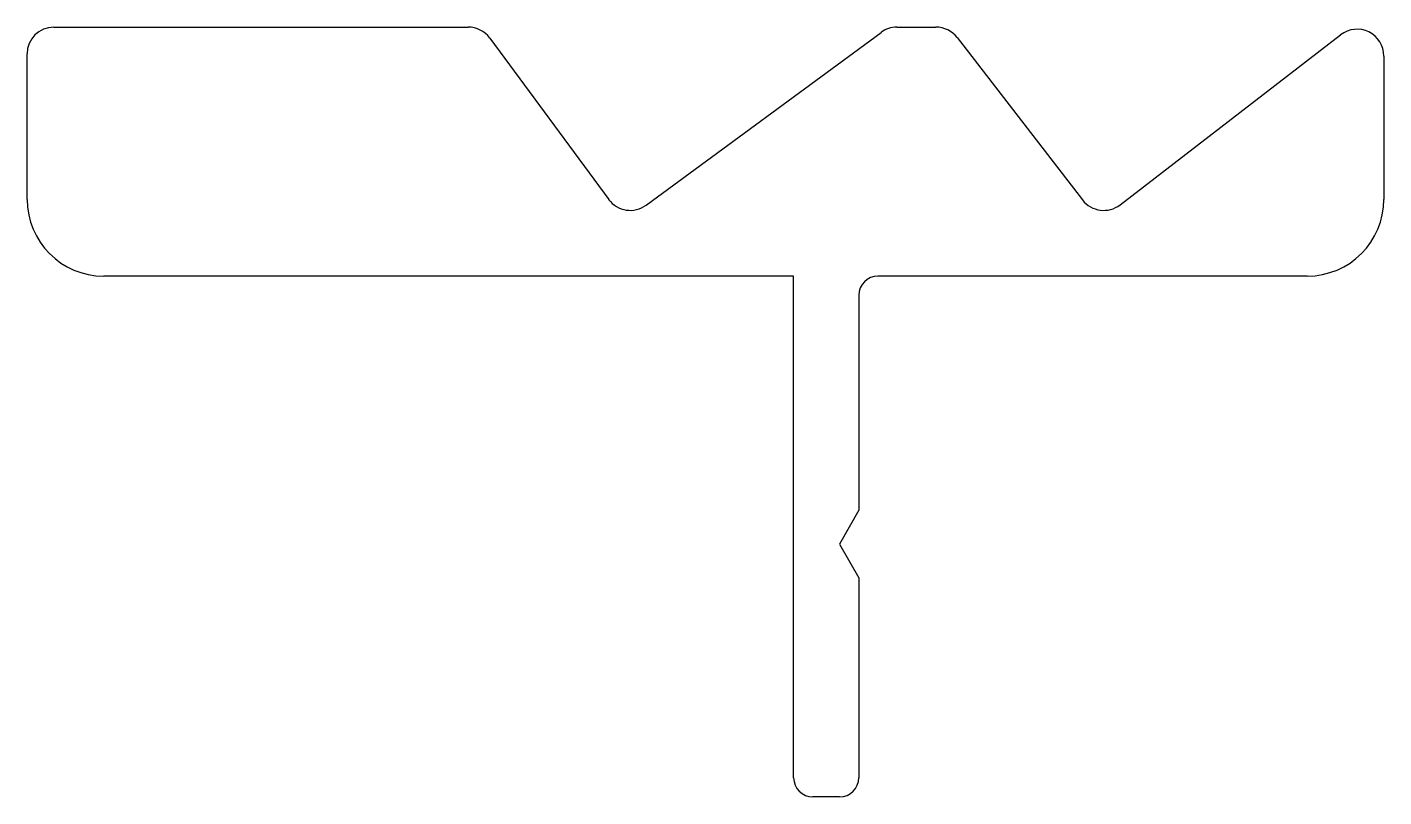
# Model space of a CAD drawing. Extents: x 477.1 to 512.5, y 700 to 720.1.
import ezdxf

# ---------------------------------------------------------------- set-up
doc = ezdxf.new("R2010")
doc.units = 0
doc.layers.get('0').update_dxf_attribs({"linetype": 'CONTINUOUS'})

msp = doc.modelspace()

# ---------------------------------------------------------------- linework, layer by layer
for p, q in [((477.785, 720.132), (488.592, 720.132)), ((499.78, 720.132), (500.797, 720.132)), ((489.155, 719.847), (492.259, 715.633)), ((493.237, 715.484), (499.365, 719.996)), ((501.351, 719.86), (504.621, 715.62)), ((505.603, 715.494), (511.358, 719.932)), ((477.085, 715.632), (477.085, 719.432)), ((512.485, 719.378), (512.485, 715.632)), ((497.085, 713.632), (479.085, 713.632)), ((497.085, 700.534), (497.085, 713.632)), ((510.485, 713.632), (499.285, 713.632)), ((498.785, 713.132), (498.785, 707.517)), ((498.785, 707.517), (498.285, 706.634)), ((498.285, 706.634), (498.785, 705.751)), ((498.785, 705.751), (498.785, 700.534)), ((498.285, 700.034), (497.585, 700.034))]:
    msp.add_line(p, q)
for centre, radius, start, end in [((477.785, 719.432), 0.7, 90, 180), ((488.592, 719.432), 0.7, 36.3651, 90), ((499.78, 719.432), 0.7, 90, 126.3651), ((500.797, 719.432), 0.7, 37.6433, 90), ((511.785, 719.378), 0.7, 0, 127.6433), ((479.085, 715.632), 2, 180, 270), ((492.822, 716.048), 0.7, 216.3651, 306.3651), ((505.176, 716.048), 0.7, 217.6433, 307.6433), ((510.485, 715.632), 2, 270, 0), ((499.285, 713.132), 0.5, 90, 180), ((497.585, 700.534), 0.5, 180, 270), ((498.285, 700.534), 0.5, 270, 0)]:
    msp.add_arc(centre, radius, start, end)

doc.saveas('drawing.dxf')
